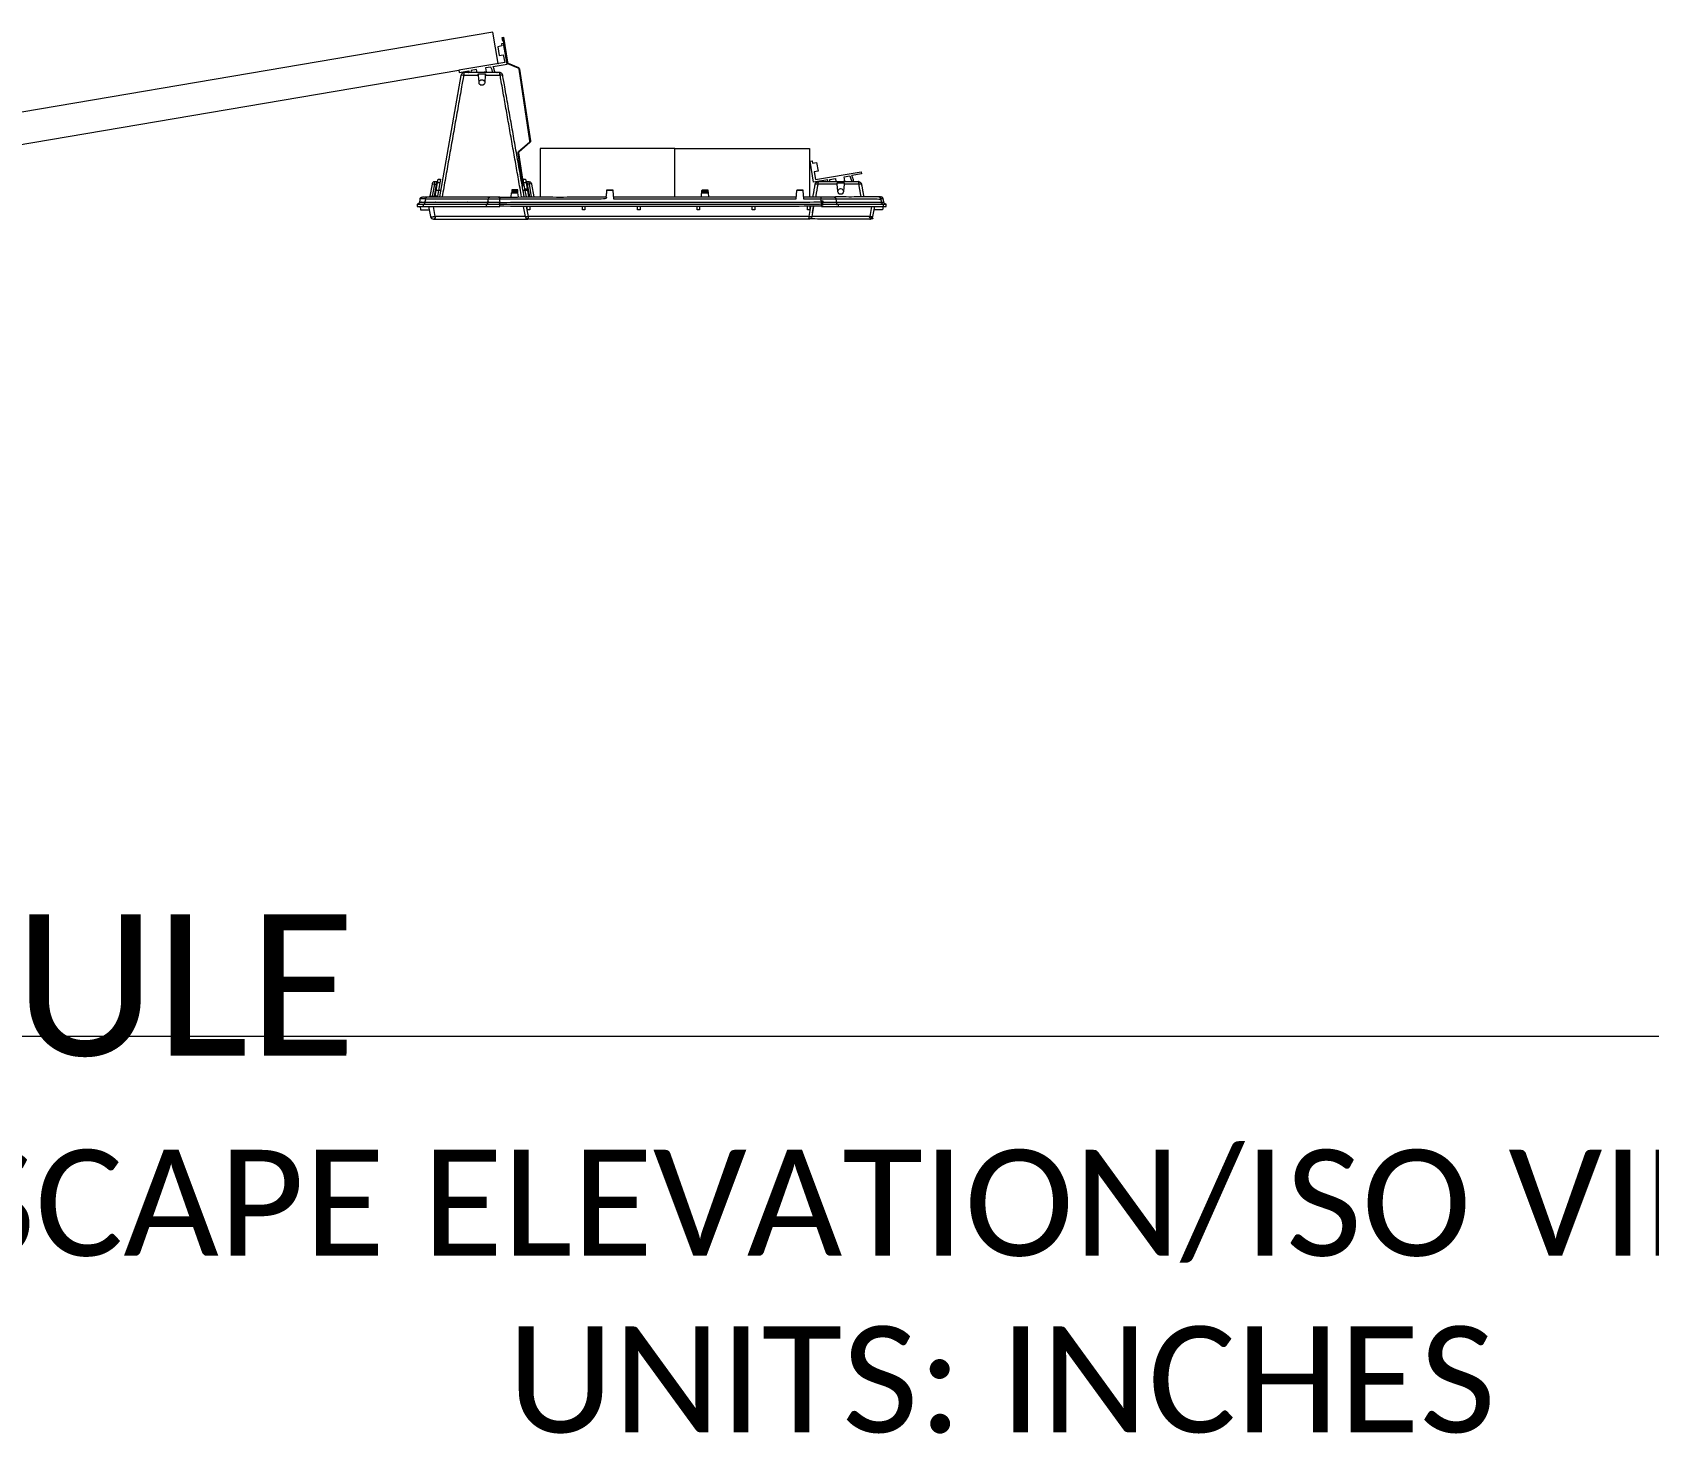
# Model space of a CAD drawing. Header units: inches. Extents: x 1518 to 2565, y 62 to 679.
# Drawn here: x 2160.1 to 2251.6, y 387.2 to 466.6 of the extents above; entities that cross this region are included whole.
import ezdxf

# ---------------------------------------------------------------- set-up
doc = ezdxf.new("R2010")
doc.units = ezdxf.units.IN
doc.header["$LTSCALE"] = 50
doc.header["$MEASUREMENT"] = 0
for name, color, linetype, lineweight in [('E2-ECOFEET', 254, 'Continuous', 5), ('ECOFEET', 254, 'Continuous', 5), ('T-TEXT', 1, 'Continuous', 20), ('TEXT', 1, 'Continuous', 20)]:
    doc.layers.add(name, color=color, linetype=linetype, lineweight=lineweight)
doc.styles.add('mytext', font='romans.shx')

# ---------------------------------------------------------------- blocks, each defined once
blk = doc.blocks.new('Z1')
at = {"layer": 'ECOFEET', "color": 1, "linetype": 'Continuous'}
for p, q in [((20.858, -7.903), (54.724, -2.151)), ((53.574, -8.951), (53.515, -9.285)), ((53.648, -8.524), (53.521, -8.524)), ((57.691, -9.326), (57.712, -9.087)), ((57.711, -9.096), (58.071, -9.096)), ((58.067, -9.046), (57.716, -9.046)), ((58.531, -8.524), (58.405, -8.524)), ((58.465, -8.869), (58.592, -8.869)), ((58.607, -8.951), (58.479, -8.951)), ((63.091, -9.096), (63.091, -9.096)), ((68.471, -9.096), (68.831, -9.096)), ((73.851, -9.096), (73.851, -9.096)), ((75.082, -8.451), (77.33, -8.451)), ((63.471, -9.326), (73.831, -9.326)), ((74.231, -9.326), (75.225, -9.326)), ((78.16, -10.431), (78.261, -9.856))]:
    blk.add_line(p, q, dxfattribs=at)
for points in [[(56.941, -1.775), (56.64, 0), (18.191, -6.53), (18.333, -7.368)], [(55.76, -2.281), (55.73, -2.102), (55.414, -2.156), (55.409, -2.281)], [(66.942, -9.326), (66.942, -6.576), (59.317, -6.576), (59.317, -9.326)], [(66.942, -6.576), (74.567, -6.576), (74.567, -9.326)], [(75.598, -8.451), (75.603, -8.346), (74.807, -8.481), (74.607, -7.303), (74.725, -7.283), (74.746, -7.406), (74.973, -7.368), (75.057, -7.861), (74.83, -7.899), (74.905, -8.343), (77.498, -7.903), (77.518, -8.021), (76.969, -8.114)], [(53.34, -8.467), (53.337, -8.591), (53.46, -8.591), (53.489, -8.467)], [(53.696, -8.951), (53.574, -8.951), (53.446, -8.951), (53.521, -8.524), (53.558, -8.317), (53.685, -8.317), (53.648, -8.524), (53.573, -8.951)], [(58.091, -9.326), (58.071, -9.096), (58.067, -9.046), (58.06, -8.97), (57.722, -8.97)], [(58.545, -9.326), (58.479, -8.951), (58.357, -8.951)], [(58.48, -8.951), (58.465, -8.869), (58.405, -8.524), (58.368, -8.317), (58.495, -8.317), (58.531, -8.524), (58.592, -8.869), (58.607, -8.951), (58.673, -9.326)], [(58.563, -8.467), (58.593, -8.591), (58.722, -9.326)], [(63.439, -8.962), (63.103, -8.962), (63.107, -8.921), (63.436, -8.921), (63.439, -8.962), (63.481, -9.433), (73.822, -9.433), (73.863, -8.962)], [(68.827, -9.046), (68.476, -9.046), (68.482, -8.97), (68.82, -8.97), (68.827, -9.046), (68.831, -9.096), (68.851, -9.326)], [(68.482, -8.97), (68.487, -8.921), (68.816, -8.921), (68.82, -8.97)], [(74.199, -8.962), (73.863, -8.962), (73.867, -8.921), (74.196, -8.921), (74.199, -8.962), (74.241, -9.433), (75.225, -9.433), (75.225, -9.326), (75.957, -9.326)], [(75.719, -8.451), (75.724, -8.326), (76.039, -8.272), (76.07, -8.451)], [(52.527, -9.856), (52.561, -10.051), (53.046, -10.051)], [(58.738, -9.856), (58.736, -10.051), (58.596, -10.051), (58.595, -9.856)], [(61.862, -9.856), (61.86, -10.051), (61.72, -10.051), (61.719, -9.856)], [(64.986, -9.856), (64.984, -10.051), (64.844, -10.051), (64.843, -9.856)], [(68.348, -9.856), (68.347, -10.051), (68.207, -10.051), (68.205, -9.856)], [(71.472, -9.856), (71.471, -10.051), (71.331, -10.051), (71.329, -9.856)], [(74.596, -9.856), (74.595, -10.051), (74.455, -10.051), (74.453, -9.856)], [(74.629, -9.856), (74.528, -10.431), (74.528, -10.576)], [(78.747, -9.856), (78.712, -10.051), (78.227, -10.051)]]:
    blk.add_lwpolyline(points, dxfattribs=at)
for points in [[(56.763, -2.281, 0.069145), (56.714, -2.083), (56.659, -1.944), (57.455, -1.809), (57.255, -0.631), (57.137, -0.651), (57.157, -0.774), (56.931, -0.813), (57.014, -1.306), (57.241, -1.267), (57.317, -1.711), (54.724, -2.151), (54.744, -2.27), (55.293, -2.176), (55.289, -2.281)], [(55.031, -2.281, 0.36397), (54.844, -2.438), (53.63, -9.326)], [(55.832, -2.438), (54.992, -2.438, 0.16314), (54.844, -2.438)], [(55.867, -2.842, 0.003531), (55.868, -2.835, -0.956522), (56.185, -2.835, 0.003531), (56.185, -2.842)], [(57.208, -2.438, 0.16314), (57.061, -2.438), (56.22, -2.438)], [(77.072, -8.451, 0.069145), (77.024, -8.253), (76.969, -8.114)], [(53.538, -8.426, -0.36397), (53.489, -8.467), (53.34, -8.467, 0.36397), (53.212, -8.574), (53.209, -8.591), (53.087, -9.285, -0.36397), (53.038, -9.326)], [(53.209, -8.591, -0.16314), (53.337, -8.591), (53.215, -9.285), (53.338, -9.285), (53.338, -9.326, 0.36397), (53.387, -9.285, -0.16314), (53.338, -9.285), (53.46, -8.591, 0.16314), (53.509, -8.591)], [(53.502, -9.326, 0.060189), (53.515, -9.285, 0.16314), (53.387, -9.285), (53.446, -8.951)], [(58.845, -9.326), (58.715, -8.591), (58.712, -8.467), (58.563, -8.467, -0.36397), (58.514, -8.426)], [(58.843, -8.591, 0.16314), (58.715, -8.591), (58.593, -8.591, -0.16314), (58.543, -8.591)], [(58.712, -8.467, -0.36397), (58.84, -8.574), (58.843, -8.591), (58.973, -9.326)], [(76.142, -8.608), (75.042, -8.608, 0.16314), (74.895, -8.608)], [(76.177, -9.012, 0.003531), (76.177, -9.005, -0.956522), (76.495, -9.005, 0.003531), (76.495, -9.012)], [(77.517, -8.608, 0.16314), (77.369, -8.608), (76.53, -8.608)], [(53.012, -9.856), (53.113, -10.431, 0.36397), (53.286, -10.576), (53.384, -10.576)], [(58.663, -10.576, -0.36397), (58.491, -10.431), (53.384, -10.431), (53.283, -9.856)], [(78.089, -9.856), (77.988, -10.431), (74.7, -10.431, -0.36397), (74.528, -10.576), (58.663, -10.576), (58.663, -10.431), (58.562, -9.856)], [(74.732, -10.25, 0.058227), (74.744, -10.21), (74.806, -9.856)]]:
    blk.add_lwpolyline(points, format="xyb", dxfattribs=at)
for points in [[(57.257, -0.284), (57.472, -1.696, 0.258618), (57.511, -1.747), (58.101, -2.001, -0.258618), (58.163, -2.081), (58.782, -6.147, -0.258618), (58.747, -6.241), (58.129, -6.772, 0.258618), (58.106, -6.832), (58.39, -8.694), (58.313, -8.705), (58.281, -8.494), (58.315, -8.489), (58.342, -8.667), (58.352, -8.665), (58.073, -6.837, -0.258618), (58.107, -6.746), (58.725, -6.216, 0.258618), (58.749, -6.152), (58.129, -2.086, 0.258618), (58.088, -2.032), (57.498, -1.778, -0.258618), (57.438, -1.701), (57.228, -0.322), (57.219, -0.324), (57.246, -0.502), (57.212, -0.507), (57.18, -0.295)], [(55.832, -2.438), (55.825, -2.358), (56.227, -2.358), (56.22, -2.438), (56.186, -2.828, 0.010708), (56.185, -2.849, -0.956522), (55.868, -2.849, 0.010708), (55.866, -2.828)], [(76.142, -8.608), (76.135, -8.528), (76.537, -8.528), (76.53, -8.608), (76.496, -8.998, 0.010708), (76.495, -9.019, -0.956522), (76.177, -9.019, 0.010708), (76.176, -8.998)]]:
    blk.add_lwpolyline(points, format="xyb", close=True, dxfattribs=at)
at = {"layer": 'ECOFEET', "color": 1, "linetype": 'Continuous', "flags": 128}
for points in [[(56.642, -2.281), (56.631, -2.219), (56.603, -2.127), (56.538, -1.965), (56.223, -2.018), (56.261, -2.245), (56.05, -2.281)], [(76.36, -8.451), (76.571, -8.415), (76.532, -8.188), (76.848, -8.135), (76.912, -8.297), (76.941, -8.389), (76.951, -8.451)], [(74.801, -9.856), (74.7, -10.431), (74.696, -10.436), (74.685, -10.44), (74.669, -10.443), (74.648, -10.443), (74.622, -10.443), (74.592, -10.44), (74.561, -10.436), (74.528, -10.431), (58.663, -10.431), (58.63, -10.436), (58.599, -10.44), (58.569, -10.443), (58.543, -10.443), (58.522, -10.443), (58.506, -10.44), (58.495, -10.436), (58.491, -10.431), (58.389, -9.856)], [(58.623, -10.571), (58.622, -10.573), (58.62, -10.576), (58.62, -10.571)]]:
    blk.add_lwpolyline(points, dxfattribs=at)
at = {"layer": 'ECOFEET', "color": 1, "linetype": 'Continuous'}
for centre, radius, start, end in [((56.026, -2.356), 0.62, 261.10633, 278.89367), ((76.336, -8.526), 0.62, 261.10633, 278.89367), ((74.742, -10.217), 0.00775, 71.46881, 108.53119)]:
    blk.add_arc(centre, radius, start, end, dxfattribs=at)
for points, weights, degree, knots in [([(58.423, -9.326), (57.816, -5.882), (57.208, -2.438), (57.181, -2.281), (57.021, -2.281), (56.026, -2.281), (55.031, -2.281), (54.998, -2.281), (54.992, -2.438), (54.385, -5.882), (53.777, -9.326)], [1, 1, 1, 0.766044443119, 1, 1, 1, 0.766044443119, 1, 1, 1], 2, [0, 0, 0, 1, 1, 2.396263, 2.396263, 3.396263, 3.396263, 4.792527, 4.792527, 5.792527, 5.792527, 5.792527]), ([(58.275, -9.326), (57.668, -5.882), (57.061, -2.438), (57.055, -2.281), (57.021, -2.281)], [1, 1, 1, 0.766044443119, 1], 2, [0, 0, 0, 1, 1, 2.396263, 2.396263, 2.396263]), ([(52.367, -9.731), (52.369, -9.731), (52.372, -9.731), (52.399, -9.731), (52.451, -9.731), (52.532, -9.731), (52.626, -9.731), (52.694, -9.731), (52.729, -9.731), (52.781, -9.72), (52.815, -9.677), (52.814, -9.624), (53.999, -9.624), (55.185, -9.624), (56.371, -9.624), (56.375, -9.56), (56.379, -9.497), (56.384, -9.433), (56.567, -9.431), (56.799, -9.431), (57.048, -9.433), (59.052, -9.433), (61.057, -9.433), (63.062, -9.433), (63.075, -9.276), (63.089, -9.119), (63.103, -8.962)], [1, 1, 1, 1, 1, 1, 1, 1, 1, 0.847507668468, 0.847507668468, 1, 1, 1, 1, 1, 1, 1, 0.956274214616, 0.956274214616, 1, 1, 1, 1, 1, 1, 1], 3, [0, 0, 0, 0, 0.141275, 0.284533, 0.483576, 0.688392, 0.8429, 1, 1, 1, 2.379951, 2.379951, 2.379951, 3.379951, 3.379951, 3.379951, 4.379951, 4.379951, 4.379951, 5.108338, 5.108338, 5.108338, 6.108338, 6.108338, 6.108338, 7.108338, 7.108338, 7.108338, 7.108338]), ([(74.768, -9.326), (74.831, -8.967), (74.895, -8.608), (74.922, -8.451), (75.082, -8.451), (75.048, -8.451), (75.042, -8.608), (74.979, -8.967), (74.916, -9.326)], [1, 1, 1, 0.766044443119, 1, 0.766044443119, 1, 1, 1], 2, [0, 0, 0, 1, 1, 2.396263, 2.396263, 3.792527, 3.792527, 4.792527, 4.792527, 4.792527]), ([(77.496, -9.326), (77.433, -8.967), (77.369, -8.608), (77.364, -8.451), (77.33, -8.451), (77.489, -8.451), (77.517, -8.608), (77.58, -8.967), (77.644, -9.326)], [1, 1, 1, 0.766044443119, 1, 0.766044443119, 1, 1, 1], 2, [0, 0, 0, 1, 1, 2.396263, 2.396263, 3.792527, 3.792527, 4.792527, 4.792527, 4.792527]), ([(52.527, -9.433), (52.515, -9.497), (52.504, -9.56), (52.493, -9.624), (52.482, -9.688), (52.432, -9.73), (52.367, -9.731), (52.366, -9.773), (52.366, -9.814), (52.365, -9.856), (52.366, -9.856), (52.368, -9.856), (52.379, -9.856), (52.4, -9.856), (52.432, -9.856), (52.459, -9.856), (52.476, -9.856), (52.503, -9.856), (52.544, -9.856), (52.61, -9.856), (52.673, -9.856), (52.727, -9.856), (52.728, -9.814), (52.728, -9.773), (52.729, -9.731), (53.914, -9.731), (55.1, -9.731), (56.286, -9.731), (56.338, -9.72), (56.372, -9.677), (56.371, -9.624), (56.554, -9.626), (56.786, -9.626), (57.035, -9.624), (57.039, -9.56), (57.043, -9.497), (57.048, -9.433), (57.048, -9.398), (57.048, -9.362), (57.048, -9.326), (59.055, -9.326), (61.063, -9.326), (63.071, -9.326)], [1, 1, 1, 1, 0.847608414709, 0.847608414709, 1, 1, 1, 1, 1, 1, 1, 1, 1, 1, 1, 1, 1, 1, 1, 1, 1, 1, 1, 1, 1, 1, 0.847507668466, 0.847507668466, 1, 0.956274214616, 0.956274214616, 1, 1, 1, 1, 1, 1, 1, 1, 1, 1], 3, [0, 0, 0, 0, 1, 1, 1, 2.379476, 2.379476, 2.379476, 3.379476, 3.379476, 3.379476, 3.629975, 3.795632, 3.880249, 4.379476, 4.379476, 4.379476, 4.629379, 4.79446, 4.879451, 5.379476, 5.379476, 5.379476, 6.379476, 6.379476, 6.379476, 7.379476, 7.379476, 7.379476, 8.759428, 8.759428, 8.759428, 9.487815, 9.487815, 9.487815, 10.487815, 10.487815, 10.487815, 11.487815, 11.487815, 11.487815, 12.487815, 12.487815, 12.487815, 12.487815]), ([(52.493, -9.624), (52.492, -9.628), (52.814, -9.624), (52.83, -9.529), (52.847, -9.433), (54.615, -9.433), (56.384, -9.433), (56.381, -9.343), (56.47, -9.326)], [1, 0.917666886894, 1, 1, 1, 1, 1, 0.76306283385, 1], 2, [0, 0, 0, 0.817256, 0.817256, 1.817256, 1.817256, 2.817256, 2.817256, 4.222771, 4.222771, 4.222771]), ([(52.934, -9.326), (52.845, -9.343), (52.847, -9.433), (52.527, -9.429), (52.527, -9.433), (52.545, -9.326), (52.655, -9.326), (52.794, -9.326), (52.934, -9.326), (54.702, -9.326), (56.47, -9.326), (56.759, -9.326), (57.048, -9.326)], [1, 0.763062833851, 1, 0.917666886894, 1, 0.766044443119, 1, 1, 1, 1, 1, 1, 1], 2, [0, 0, 0, 1.405515, 1.405515, 2.222771, 2.222771, 3.619034, 3.619034, 4.619034, 4.619034, 5.619034, 5.619034, 6.619034, 6.619034, 6.619034]), ([(52.727, -9.856), (53.913, -9.856), (55.099, -9.856), (56.284, -9.856), (56.285, -9.814), (56.285, -9.773), (56.286, -9.731), (56.319, -9.731), (56.385, -9.731), (56.512, -9.731), (56.666, -9.731), (56.847, -9.731), (56.972, -9.731), (57.035, -9.731), (57.035, -9.695), (57.035, -9.659), (57.035, -9.624), (63.105, -9.624), (69.174, -9.624), (75.244, -9.624), (75.238, -9.56), (75.232, -9.497), (75.225, -9.433), (75.577, -9.429), (75.883, -9.429), (76.066, -9.433), (76.912, -9.433), (77.758, -9.433), (78.603, -9.433), (78.614, -9.497), (78.625, -9.56), (78.637, -9.624), (78.732, -9.625), (78.781, -9.625), (78.78, -9.624)], [1, 1, 1, 1, 1, 1, 1, 1, 1, 1, 1, 1, 1, 1, 1, 1, 1, 1, 1, 1, 1, 1, 1, 0.917340571837, 0.917340571837, 1, 1, 1, 1, 1, 1, 1, 0.975961800507, 0.975961800507, 1], 3, [0, 0, 0, 0, 1, 1, 1, 2, 2, 2, 2.158566, 2.319357, 2.542919, 2.772957, 3, 3, 3, 4, 4, 4, 5, 5, 5, 6, 6, 6, 7.006537, 7.006537, 7.006537, 8.006537, 8.006537, 8.006537, 9.006537, 9.006537, 9.006537, 9.545247, 9.545247, 9.545247, 9.545247]), ([(53.087, -9.285), (53.086, -9.293), (53.215, -9.285), (53.215, -9.305), (53.215, -9.326)], [1, 0.717688543035, 1, 1, 1], 2, [0, 0, 0, 1.540638, 1.540638, 2.540638, 2.540638, 2.540638]), ([(75.244, -9.731), (75.244, -9.773), (75.244, -9.814), (75.244, -9.856), (69.174, -9.856), (63.105, -9.856), (57.035, -9.856), (57.035, -9.814), (57.035, -9.773), (57.035, -9.731), (63.105, -9.731), (69.174, -9.731), (75.244, -9.731), (75.244, -9.695), (75.244, -9.659), (75.244, -9.624), (75.597, -9.628), (75.902, -9.628), (76.085, -9.624), (76.936, -9.624), (77.786, -9.624), (78.637, -9.624), (78.642, -9.683), (78.684, -9.726), (78.744, -9.731), (78.765, -9.731), (78.808, -9.731), (78.86, -9.731), (78.898, -9.731), (78.904, -9.731), (78.906, -9.731)], [1, 1, 1, 1, 1, 1, 1, 1, 1, 1, 1, 1, 1, 1, 1, 1, 0.917340571837, 0.917340571837, 1, 1, 1, 1, 0.843685545484, 0.843685545484, 1, 1, 1, 1, 1, 1, 1], 3, [0, 0, 0, 0, 1, 1, 1, 2, 2, 2, 3, 3, 3, 4, 4, 4, 5, 5, 5, 6.006537, 6.006537, 6.006537, 7.006537, 7.006537, 7.006537, 8.404406, 8.404406, 8.404406, 8.618842, 8.836291, 9.116899, 9.404406, 9.404406, 9.404406, 9.404406]), ([(76.017, -9.856), (76.029, -9.856), (76.059, -9.856), (76.096, -9.856), (76.133, -9.856), (76.164, -9.856), (76.184, -9.856), (76.195, -9.856), (77.045, -9.856), (77.895, -9.856), (78.746, -9.856), (78.755, -9.856), (78.778, -9.856), (78.805, -9.856), (78.83, -9.856), (78.85, -9.856), (78.861, -9.856), (78.867, -9.856), (78.872, -9.856), (78.883, -9.856), (78.894, -9.856), (78.903, -9.856), (78.907, -9.856), (78.908, -9.856), (78.908, -9.856), (78.908, -9.814), (78.907, -9.773), (78.906, -9.731), (78.841, -9.73), (78.792, -9.688), (78.78, -9.624), (78.769, -9.56), (78.758, -9.497), (78.747, -9.433), (78.735, -9.368), (78.685, -9.326), (78.619, -9.326), (78.577, -9.326), (78.535, -9.326), (78.494, -9.326), (77.648, -9.326), (76.803, -9.326), (75.957, -9.326), (76.018, -9.33), (76.061, -9.373), (76.066, -9.433), (76.073, -9.497), (76.079, -9.56), (76.085, -9.624), (76.09, -9.683), (76.133, -9.726), (76.193, -9.731), (76.193, -9.773), (76.194, -9.814), (76.195, -9.856)], [1, 1, 1, 1, 1, 1, 1, 1, 1, 1, 1, 1, 1, 1, 1, 1, 1, 1, 1, 1, 1, 1, 1, 1, 1, 1, 1, 1, 0.847608414708, 0.847608414708, 1, 1, 1, 1, 0.844029628746, 0.844029628746, 1, 1, 1, 1, 1, 1, 1, 0.839295750556, 0.839295750556, 1, 1, 1, 1, 0.843685545484, 0.843685545484, 1, 1, 1, 1], 3, [0, 0, 0, 0, 0.17972, 0.437948, 0.599567, 0.799702, 1, 1, 1, 2, 2, 2, 2.180357, 2.438824, 2.600133, 2.800076, 3, 3, 3, 3.180038, 3.438369, 3.599838, 3.799881, 4, 4, 4, 5, 5, 5, 6.379476, 6.379476, 6.379476, 7.379476, 7.379476, 7.379476, 8.77574, 8.77574, 8.77574, 9.77574, 9.77574, 9.77574, 10.77574, 10.77574, 10.77574, 12.193954, 12.193954, 12.193954, 13.193954, 13.193954, 13.193954, 14.591822, 14.591822, 14.591822, 15.591822, 15.591822, 15.591822, 15.591822]), ([(78.747, -9.433), (78.747, -9.432), (78.603, -9.433), (78.595, -9.333), (78.494, -9.326)], [1, 0.963942700761, 1, 0.758943625834, 1], 2, [0, 0, 0, 0.53871, 0.53871, 1.956924, 1.956924, 1.956924]), ([(53.113, -10.431), (53.118, -10.46), (53.384, -10.431), (53.384, -10.504), (53.384, -10.576), (56.002, -10.576), (58.62, -10.576)], [1, 0.717688543035, 1, 1, 1, 1, 1], 2, [0, 0, 0, 1.540638, 1.540638, 2.540638, 2.540638, 3.540638, 3.540638, 3.540638]), ([(77.988, -10.576), (78.134, -10.576), (78.16, -10.431), (78.158, -10.434), (78.156, -10.436), (78.151, -10.438), (78.145, -10.44), (78.137, -10.441), (78.129, -10.443), (78.118, -10.443), (78.108, -10.443), (78.095, -10.443), (78.082, -10.443), (78.067, -10.441), (78.052, -10.44), (78.037, -10.438), (78.021, -10.436), (78.004, -10.434), (77.988, -10.431), (77.988, -10.504), (77.988, -10.576), (76.278, -10.576), (74.568, -10.576), (74.569, -10.576), (74.57, -10.571)], [1, 0.766044443119, 1, 1, 1, 1, 1, 1, 1, 1, 1, 1, 1, 1, 1, 1, 1, 1, 1, 1, 1, 1, 1, 0.992682338457, 1], 2, [0, 0, 0, 1.396263, 1.396263, 2.396263, 2.396263, 3.396263, 3.396263, 4.396263, 4.396263, 5.396263, 5.396263, 6.396263, 6.396263, 7.396263, 7.396263, 8.396263, 8.396263, 9.396263, 9.396263, 10.396263, 10.396263, 11.396263, 11.396263, 11.638364, 11.638364, 11.638364])]:
    blk.add_rational_spline(points, weights, degree=degree, knots=knots, dxfattribs=at)
for points, knots in [([(58.06, -8.97), (58.059, -8.954), (58.057, -8.937), (58.056, -8.921), (57.946, -8.921), (57.836, -8.921), (57.727, -8.921), (57.725, -8.937), (57.724, -8.954), (57.722, -8.97), (57.72, -8.995), (57.718, -9.021), (57.716, -9.046), (57.715, -9.051), (57.714, -9.061), (57.713, -9.076), (57.712, -9.087), (57.711, -9.094), (57.711, -9.095), (57.711, -9.096)], [0, 0, 0, 0, 1, 1, 1, 2, 2, 2, 3, 3, 3, 4, 4, 4, 4.181156, 4.410145, 4.59097, 4.790174, 5, 5, 5, 5]), ([(68.451, -9.326), (68.458, -9.249), (68.465, -9.173), (68.471, -9.096), (68.471, -9.095), (68.471, -9.094), (68.472, -9.087), (68.473, -9.076), (68.474, -9.061), (68.475, -9.051), (68.476, -9.046)], [0, 0, 0, 0, 1, 1, 1, 1.209826, 1.40903, 1.589855, 1.818844, 2, 2, 2, 2]), ([(56.284, -9.856), (56.299, -9.856), (56.337, -9.856), (56.392, -9.856), (56.452, -9.856), (56.507, -9.856), (56.569, -9.856), (56.611, -9.856), (56.632, -9.856), (56.65, -9.856), (56.698, -9.856), (56.764, -9.856), (56.835, -9.856), (56.898, -9.856), (56.966, -9.856), (57.012, -9.856), (57.035, -9.856)], [0, 0, 0, 0, 0.139698, 0.369525, 0.500292, 0.666895, 0.833457, 1, 1, 1, 1.139043, 1.36869, 1.499685, 1.666364, 1.833129, 2, 2, 2, 2]), ([(75.244, -9.731), (75.288, -9.731), (75.375, -9.731), (75.523, -9.731), (75.683, -9.731), (75.849, -9.731), (75.997, -9.731), (76.112, -9.731), (76.169, -9.731), (76.193, -9.731), (77.043, -9.731), (77.894, -9.731), (78.744, -9.731), (78.745, -9.773), (78.745, -9.814), (78.746, -9.856)], [0, 0, 0, 0, 0.115443, 0.230884, 0.395157, 0.559427, 0.72347, 0.887518, 1, 1, 1, 2, 2, 2, 3, 3, 3, 3]), ([(75.244, -9.856), (75.261, -9.856), (75.303, -9.856), (75.36, -9.856), (75.418, -9.856), (75.471, -9.856), (75.508, -9.856), (75.526, -9.856), (75.543, -9.856), (75.583, -9.856), (75.637, -9.856), (75.691, -9.856), (75.739, -9.856), (75.773, -9.856), (75.789, -9.856), (75.804, -9.856), (75.84, -9.856), (75.887, -9.856), (75.934, -9.856), (75.975, -9.856), (76.003, -9.856), (76.017, -9.856)], [0, 0, 0, 0, 0.180622, 0.439236, 0.60041, 0.800263, 1, 1, 1, 1.180338, 1.438824, 1.600138, 1.800079, 2, 2, 2, 2.18002, 2.438364, 2.599833, 2.799876, 3, 3, 3, 3])]:
    blk.add_open_spline(points, degree=3, knots=knots, dxfattribs=at)
blk.add_point((56.941, -1.775), dxfattribs=at)
blk = doc.blocks.new('*U215')
at = {"layer": 'T-TEXT'}
blk.add_lwpolyline([(22.733, -46.461), (304.68, -46.461)], dxfattribs=at)
at = {"layer": 'E2-ECOFEET'}
blk.add_blockref('Z1', (60.859, 10.38), dxfattribs=at)
at = {"layer": 'T-TEXT', "insert": (22.338, -54.273), "char_height": 6, "attachment_point": 4, "style": 'mytext'}
blk.add_mtext_dynamic_manual_height_columns('{\\fCalibri|b0|i0|c0|p34;\\H1.3333x;60 CELL MODULE\\H0.87503x;\\P\\pt96;\\H0.85713x;ECOFOOT2 LANDSCAPE ELEVATION/ISO VIEWS\\H1.8049x; \\H0.55404x;\\PSCALE: NTS^IUNITS: INCHES\\H1.2319x; }', width=230.96659, gutter_width=1.016, heights=[0], dxfattribs=at)

msp = doc.modelspace()

# ---------------------------------------------------------------- block references
at = {"layer": 'TEXT'}
msp.add_blockref('*U215', (2068.627, 456.206), dxfattribs=at)

doc.saveas('drawing.dxf')
